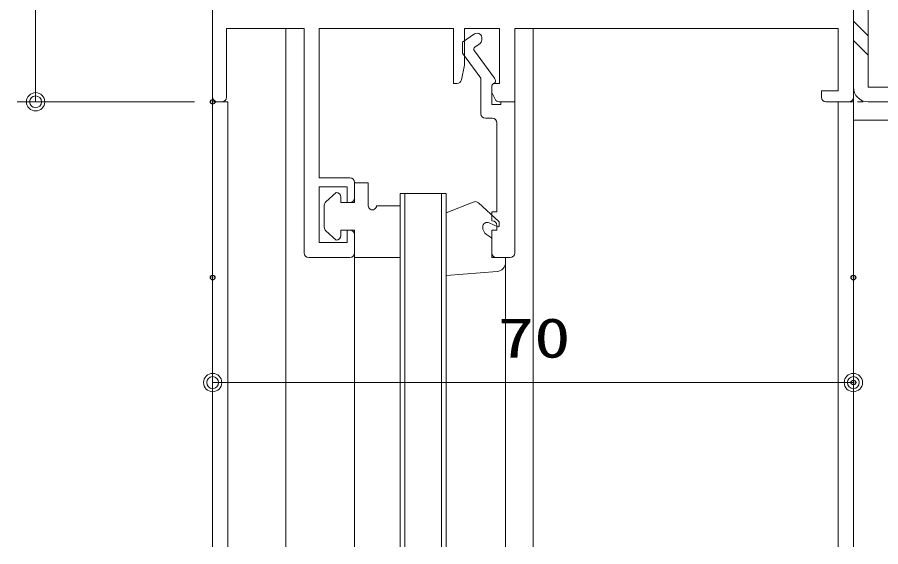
# Model space of a CAD drawing. Units: millimetres on the paper. Extents: x -395 to 395, y -281 to 281.
# Drawn here: x -82.2 to 12.1, y -228.3 to -170.4 of the extents above; entities that cross this region are included whole.
import ezdxf
from ezdxf.enums import TextEntityAlignment as Align

# ---------------------------------------------------------------- set-up
doc = ezdxf.new("R2010")
doc.units = ezdxf.units.MM
doc.header["$PDMODE"] = 32
doc.header["$PDSIZE"] = 0.5
doc.linetypes.add('DOUBLE_CHAIN1', pattern=[8.8, 5, -1, 0.6, -0.6, 0.6, -1])
for name, color, linetype, lineweight in [('0-2_USERZ', 3, 'Continuous', 9), ('0-7_DANMEN', 7, 'Continuous', 9), ('0-9_SUNPOU', 3, 'Continuous', 9), ('0-A_0', 7, 'Continuous', 9)]:
    doc.layers.add(name, color=color, linetype=linetype, lineweight=lineweight)
doc.layers.add('0-B_DEFPOINTS', color=1, linetype='Continuous')
doc.styles.add('ＭＳ ゴシック', font='')
doc.styles.get('ＭＳ ゴシック').set_extended_font_data('MS Gothic')

# ---------------------------------------------------------------- blocks, each defined once
blk = doc.blocks.new('DOT1')
at = {"layer": '0-A_0'}
blk.add_line((0, 0), (-1, 0), dxfattribs=at)
for radius in [0.5, 0.325]:
    blk.add_circle((0, 0), radius, dxfattribs=at)

msp = doc.modelspace()

# ---------------------------------------------------------------- linework, layer by layer
at = {"layer": '0-2_USERZ'}
for p, q in [((-80.239, -177.682), (-80.239, -146.682)), ((-62.894, -179.682), (-82.239, -179.682))]:
    msp.add_line(p, q, dxfattribs=at)
at = {"layer": '0-7_DANMEN'}
for p, q in [((-60.894, -145.182), (-60.894, -179.182)), ((9.106, -179.182), (9.106, -145.182)), ((-31.994, -172.181), (-31.994, -172.181)), ((-31.71, -173.336), (-32.226, -173.693)), ((-31.494, -172.681), (-31.494, -172.925)), ((-32.296, -174.118), (-30.092, -177.095)), ((-29.994, -177.393), (-29.994, -177.416)), ((-60.394, -179.682), (-59.894, -179.682)), ((6.106, -179.682), (8.606, -179.682)), ((-30.344, -181.482), (-31.094, -181.482)), ((-45.394, -190.182), (-45.394, -188.482)), ((-45.394, -196.182), (-45.394, -194.182)), ((-50.394, -196.682), (-45.894, -196.682)), ((-28.394, -196.682), (-29.894, -196.682))]:
    msp.add_line(p, q, dxfattribs=at)
at = {"layer": '0-7_DANMEN', "color": 3}
for p, q in [((-52.894, -171.682), (-52.894, -228.271)), ((-25.894, -171.682), (-25.894, -228.271)), ((-60.894, -179.182), (-60.894, -228.271)), ((9.106, -179.182), (9.106, -228.271)), ((-60.894, -179.682), (-59.244, -179.682)), ((-59.244, -179.682), (-59.244, -228.271)), ((7.456, -179.682), (7.456, -228.271)), ((7.456, -179.682), (9.106, -179.682)), ((-45.394, -228.271), (-45.394, -196.682)), ((-28.894, -228.271), (-28.894, -196.682))]:
    msp.add_line(p, q, dxfattribs=at)
at = {"layer": '0-7_DANMEN', "color": 4}
for p, q in [((-45.394, -188.532), (-43.894, -188.532)), ((-45.394, -190.682), (-45.394, -188.532)), ((-43.894, -191.032), (-43.894, -188.532)), ((-47.394, -189.582), (-48.529, -190.603)), ((-46.894, -190.682), (-46.894, -190.082)), ((-40.394, -189.682), (-35.394, -189.682)), ((-40.394, -189.682), (-40.394, -228.271)), ((-39.894, -189.682), (-39.894, -228.271)), ((-35.894, -189.682), (-35.894, -228.271)), ((-35.394, -189.682), (-35.394, -228.271)), ((-48.694, -193.389), (-48.694, -190.975)), ((-46.894, -190.682), (-45.394, -190.682)), ((-42.994, -191.032), (-40.394, -191.032)), ((-32.443, -190.648), (-35.394, -191.824)), ((-31.857, -190.713), (-29.627, -192.752)), ((-29.735, -193.32), (-30.691, -192.895)), ((-29.594, -193.228), (-29.594, -192.826)), ((-48.529, -193.761), (-47.394, -194.782)), ((-46.894, -193.682), (-45.394, -193.682)), ((-46.894, -194.282), (-46.894, -193.682)), ((-45.394, -196.682), (-45.394, -193.682)), ((-30.437, -194.552), (-30.968, -194.181)), ((-30.394, -196.682), (-30.394, -194.634)), ((-45.394, -196.682), (-40.394, -196.682)), ((-30.394, -196.682), (-28.894, -196.682)), ((-28.894, -197.218), (-28.894, -196.682)), ((-29.801, -198.213), (-35.394, -198.651))]:
    msp.add_line(p, q, dxfattribs=at)
at = {"layer": '0-7_DANMEN'}
for points in [[(-59.394, -179.182), (-59.394, -171.682), (-50.894, -171.682), (-50.894, -196.182)], [(-45.894, -187.982), (-49.244, -187.982), (-49.244, -171.682), (-34.594, -171.682), (-34.594, -177.682), (-34.204, -177.682)], [(-33.714, -177.28), (-33.394, -175.682), (-33.394, -171.682), (-29.544, -171.682), (-29.544, -177.682), (-30.094, -177.682)], [(-29.585, -179.682), (-27.894, -179.682), (-27.894, -171.682), (7.456, -171.682), (7.456, -178.482), (5.606, -178.482), (5.606, -179.182)], [(-31.594, -180.982), (-31.594, -177.083), (-33.594, -174.381), (-33.594, -173.181), (-32.279, -172.27)], [(-30.394, -177.982), (-30.394, -178.682), (-30.033, -179.406)], [(-30.394, -177.982), (-30.394, -179.982), (-29.394, -179.982), (-29.394, -179.682), (-27.894, -179.682), (-27.894, -196.182)], [(-30.344, -192.682), (-30.394, -192.682), (-30.394, -191.682), (-29.844, -191.682), (-29.844, -181.982)], [(-45.894, -193.682), (-46.194, -193.682), (-46.194, -195.032), (-49.244, -195.032), (-49.244, -188.982), (-46.194, -188.982), (-46.194, -190.682), (-45.894, -190.682)], [(-30.394, -196.182), (-30.394, -193.682), (-29.844, -193.682), (-29.844, -193.182)]]:
    msp.add_lwpolyline(points, dxfattribs=at)
for centre, radius, start, end in [((-31.994, -172.681), 0.5, 90, 124.70262), ((-31.994, -172.681), 0.5, 0, 90), ((-31.994, -172.925), 0.5, 304.70262, 0), ((-32.055, -173.94), 0.3, 124.70262, 216.50879), ((-34.204, -177.182), 0.5, 270, 348.69007), ((-30.494, -177.393), 0.5, 0, 36.50879), ((-30.094, -177.982), 0.3, 90, 180), ((-30.094, -177.982), 0.3, 109.47122, 180), ((-30.294, -177.416), 0.3, 289.47122, 0), ((-60.394, -179.182), 0.5, 180, 270), ((-59.894, -179.182), 0.5, 270, 0), ((6.106, -179.182), 0.5, 180, 270), ((8.606, -179.182), 0.5, 270, 0), ((-29.585, -179.182), 0.5, 206.56505, 270), ((-31.094, -180.982), 0.5, 180, 270), ((-30.344, -181.982), 0.5, 0, 90), ((-45.894, -188.482), 0.5, 0, 90), ((-45.894, -190.182), 0.5, 270, 0), ((-30.344, -193.182), 0.5, 0, 90), ((-45.894, -194.182), 0.5, 0, 90), ((-50.394, -196.182), 0.5, 180, 270), ((-45.894, -196.182), 0.5, 270, 0), ((-29.894, -196.182), 0.5, 180, 270), ((-28.394, -196.182), 0.5, 270, 0)]:
    msp.add_arc(centre, radius, start, end, dxfattribs=at)
at = {"layer": '0-7_DANMEN', "color": 4}
for centre, radius, start, end in [((-47.394, -190.082), 0.5, 0, 89.99998), ((-48.194, -190.975), 0.5, 131.98725, 180.00009), ((-43.444, -191.032), 0.45, 179.99998, 0), ((-32.194, -191.082), 0.5, 47.55881, 119.81228), ((-30.894, -193.351), 0.5, 66.03735, 179.99998), ((-30.394, -193.361), 1, 179.99998, 235.00808), ((-29.694, -193.228), 0.1, 246.03753, 0), ((-29.694, -192.826), 0.1, 0, 47.55898), ((-48.194, -193.389), 0.5, 179.99993, 228.01277), ((-47.394, -194.282), 0.5, 270.00002, 0), ((-30.494, -194.634), 0.1, 0, 55.00789), ((-29.894, -197.218), 1, 275.33221, 0.00003)]:
    msp.add_arc(centre, radius, start, end, dxfattribs=at)
at = {"layer": '0-9_SUNPOU', "color": 4}
msp.add_line((9.106, -178.082), (9.106, -46.282), dxfattribs=at)
at = {"layer": '0-9_SUNPOU'}
for p, q in [((9.106, -178.082), (9.106, -46.282)), ((10.706, -172.465), (9.106, -170.865)), ((10.706, -174.588), (9.106, -172.988)), ((-60.894, -200.879), (-60.894, -212.341)), ((9.106, -200.879), (9.106, -212.341)), ((-58.894, -210.341), (7.106, -210.341))]:
    msp.add_line(p, q, dxfattribs=at)
at = {"layer": '0-9_SUNPOU', "color": 4}
msp.add_lwpolyline([(24.106, -46.282), (10.706, -46.282), (10.706, -178.082), (34.106, -178.082), (34.106, -179.682), (10.706, -179.682)], dxfattribs=at)
at = {"layer": '0-9_SUNPOU'}
msp.add_lwpolyline([(24.106, -46.282), (10.706, -46.282), (10.706, -178.082), (34.106, -178.082), (34.106, -179.682), (10.706, -179.682)], dxfattribs=at)
at = {"layer": '0-9_SUNPOU', "linetype": 'DOUBLE_CHAIN1'}
msp.add_lwpolyline([(87.758, -179.682), (9.106, -179.682), (9.106, -181.682), (87.758, -181.682)], dxfattribs=at)
at = {"layer": '0-9_SUNPOU', "color": 4}
msp.add_arc((10.706, -178.082), 1.6, 180, 270, dxfattribs=at)
at = {"layer": '0-9_SUNPOU'}
msp.add_arc((10.706, -178.082), 1.6, 180, 270, dxfattribs=at)
at = {"layer": '0-B_DEFPOINTS'}
for p in [(-60.894, -179.682), (-60.894, -198.879), (9.106, -198.879), (9.106, -210.341)]:
    msp.add_point(p, dxfattribs=at)

# ---------------------------------------------------------------- block references
at = {"layer": '0-2_USERZ', "xscale": 2, "yscale": 2, "rotation": 270}
msp.add_blockref('DOT1', (-80.239, -179.682), dxfattribs=at)
at = {"layer": '0-9_SUNPOU', "xscale": 2, "yscale": 2, "rotation": 180}
msp.add_blockref('DOT1', (-60.894, -210.341), dxfattribs=at)
at = {"layer": '0-9_SUNPOU', "xscale": 2, "yscale": 2}
msp.add_blockref('DOT1', (9.106, -210.341), dxfattribs=at)

# ---------------------------------------------------------------- texts
at = {"layer": '0-9_SUNPOU', "style": 'ＭＳ ゴシック', "width": 1.35}
msp.add_text('70', height=4.333, dxfattribs=at).set_placement((-29.752, -208.923), align=Align.BOTTOM_LEFT)

doc.saveas('drawing.dxf')
